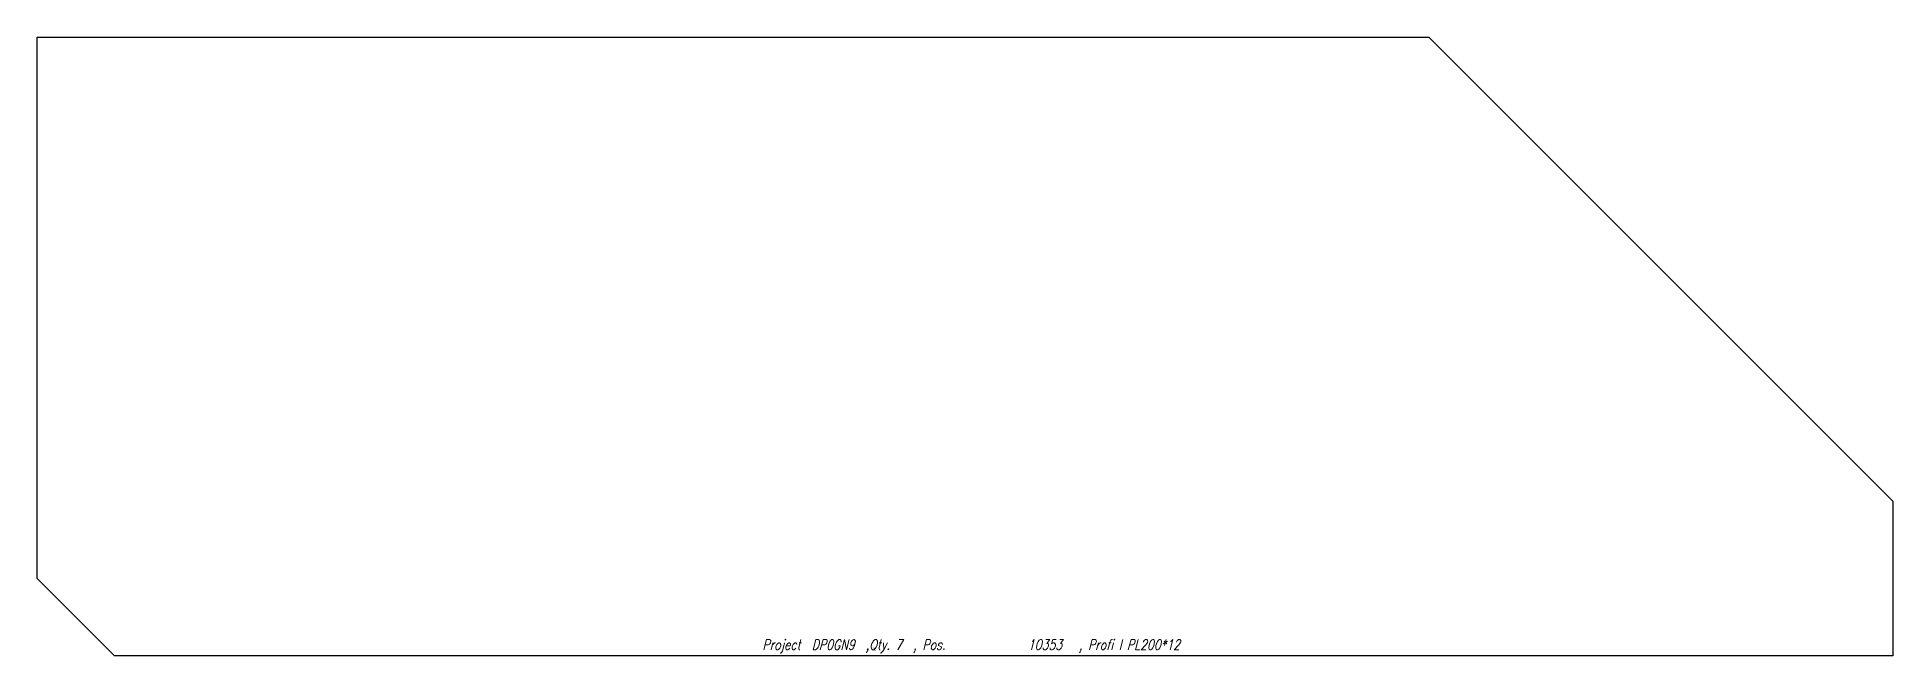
# Model space of a CAD drawing. Extents: x 0 to 600, y -100 to 100.
import ezdxf

# ---------------------------------------------------------------- set-up
doc = ezdxf.new("R2010")
doc.units = 0
doc.header["$LTSCALE"] = 10
doc.layers.add('TEILE', color=7, linetype='CONTINUOUS')
doc.layers.add('UNTERSCHRIFT', color=7, linetype='CONTINUOUS')
doc.styles.get("Standard").update_dxf_attribs({"font": 'ROMANS'})

msp = doc.modelspace()

# ---------------------------------------------------------------- linework, layer by layer
at = {"layer": 'TEILE', "color": 2}
for p, q in [((0, -75), (0, 100)), ((0, 100), (450, 100)), ((450, 100), (600, -50)), ((600, -50), (600, -100)), ((25, -100), (0, -75)), ((600, -100), (25, -100))]:
    msp.add_line(p, q, dxfattribs=at)

# ---------------------------------------------------------------- texts
at = {"layer": 'UNTERSCHRIFT', "color": 2, "oblique": 15, "width": 0.8}
for s, p in [('Project  DP0GN9  ,Qty. 7  , Pos. ', (234.5, -98)), ('10353', (320.299988, -98)), ('  , Profi l PL200*12', (333.299988, -98))]:
    msp.add_text(s, height=3.25, dxfattribs=at).set_placement(p)

doc.saveas('drawing.dxf')
